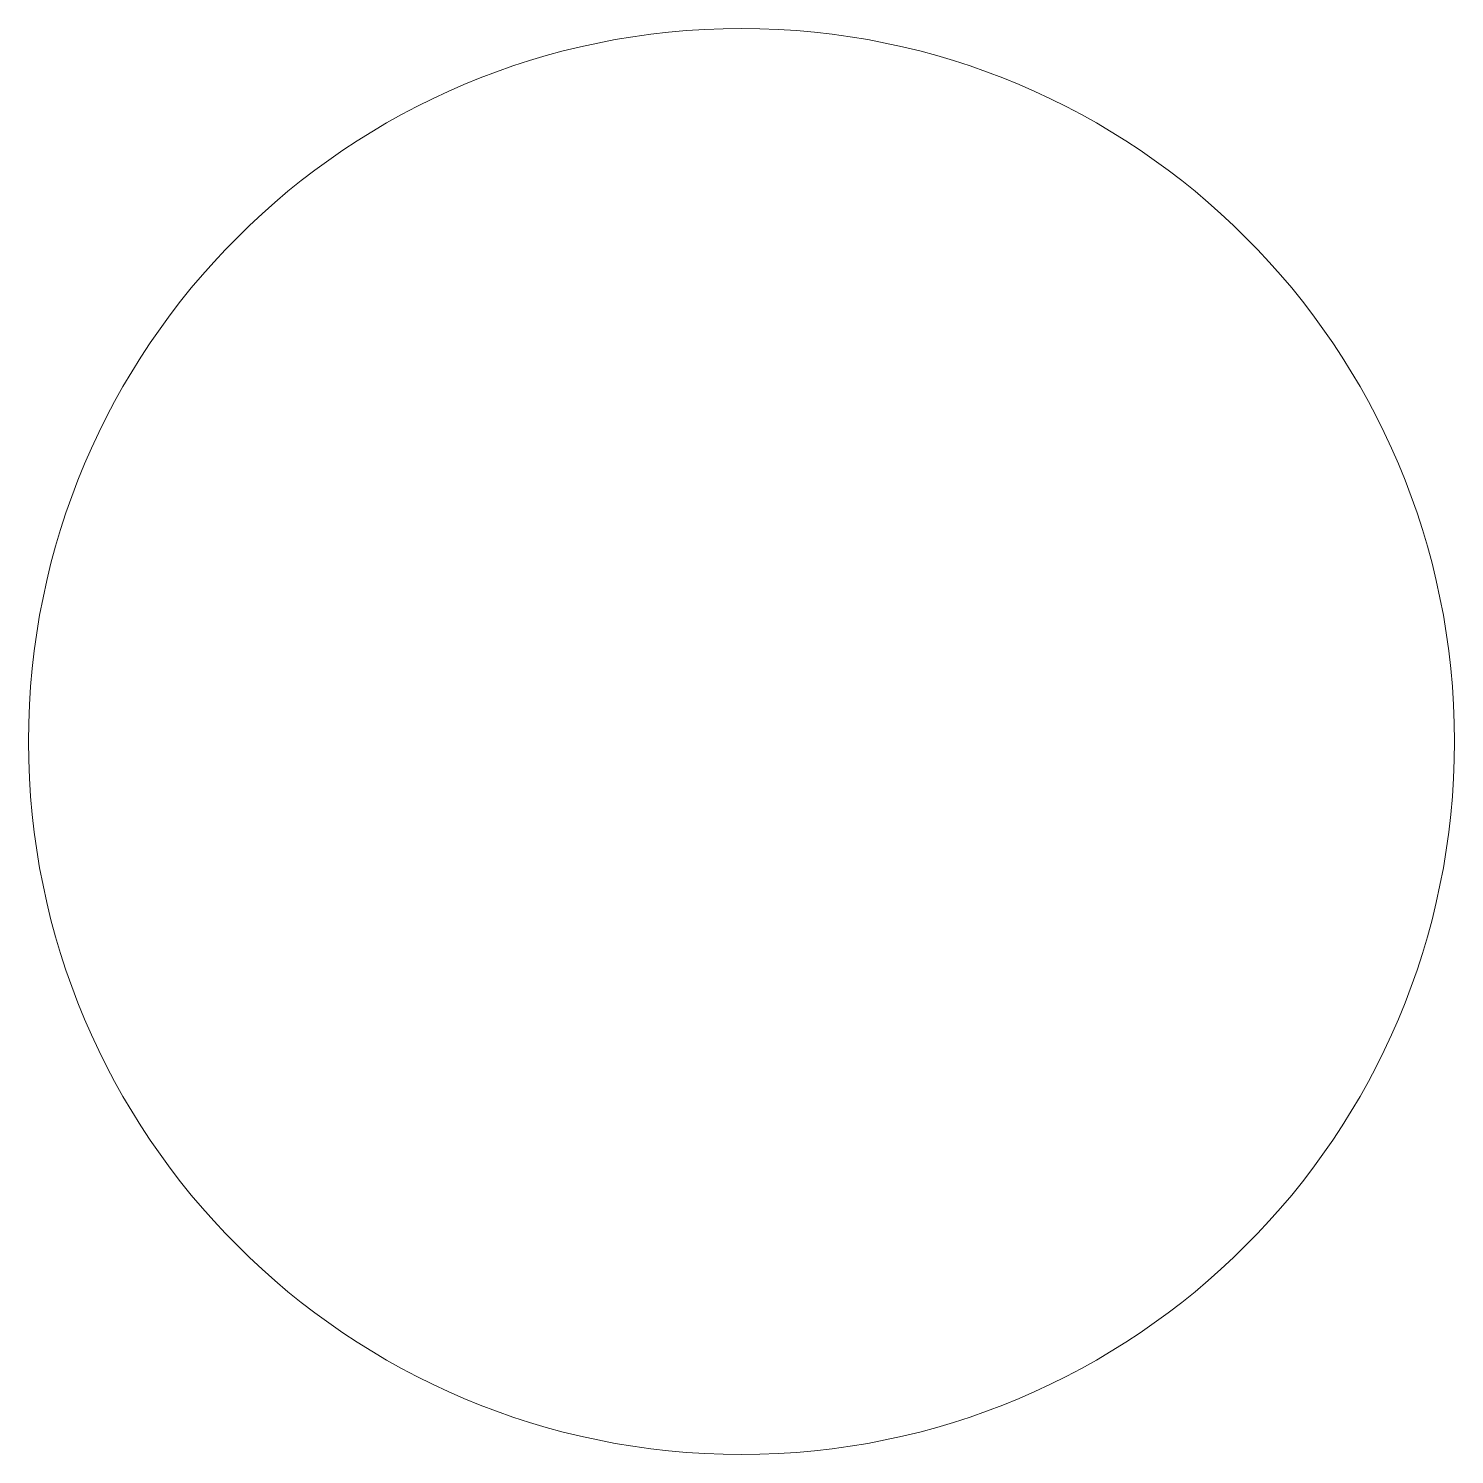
# Model space of a CAD drawing. Header units: millimetres. Extents: x -1 to 1, y -1 to 1.
import ezdxf

# ---------------------------------------------------------------- set-up
doc = ezdxf.new("R2010")
doc.units = ezdxf.units.MM
doc.layers.add('VectorLines_Light_0p003mm', color=6, linetype='CONTINUOUS', lineweight=0, true_color=0xff00ff)

msp = doc.modelspace()

# ---------------------------------------------------------------- linework, layer by layer
at = {"layer": 'VectorLines_Light_0p003mm'}
msp.add_circle((0, 0), 1, dxfattribs=at)

doc.saveas('drawing.dxf')
